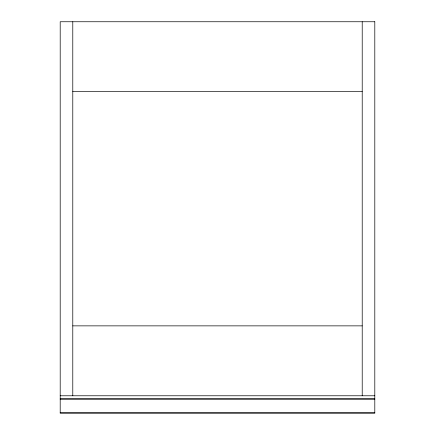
<?xml version="1.0" encoding="UTF-8"?>
<svg xmlns="http://www.w3.org/2000/svg" width="435" height="435" viewBox="0 0 435 435"><rect width="100%" height="100%" fill="white"/><g stroke="black" fill="none" stroke-linecap="round" stroke-linejoin="round"><path stroke-width="0.65" d="M72.786 91.66L362.214 91.66M72.786 325.864L362.214 325.864M60.199 395.774L374.801 395.774M60.199 398.569L374.801 398.569M60.199 399.27L374.801 399.27M60.199 412.549L374.801 412.549M362.214 21.75L362.214 395.774M72.786 21.75L72.786 395.774M374.801 21.75L60.199 21.75L60.199 413.25L374.801 413.25L374.801 21.75"/></g></svg>
